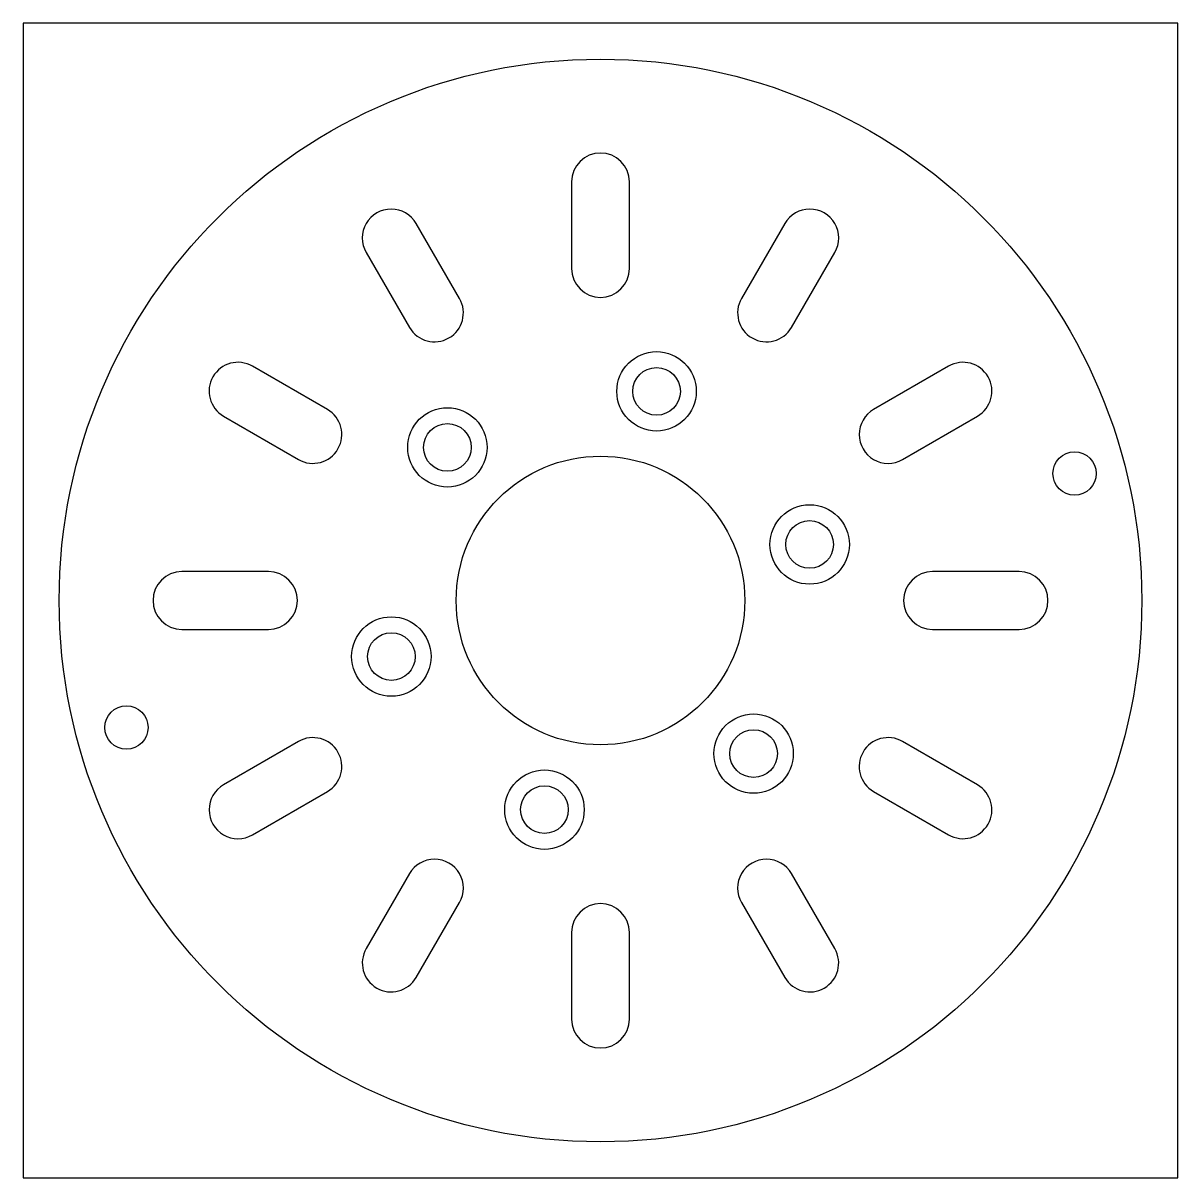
# Model space of a CAD drawing. Header units: millimetres. Extents: x -80 to 80, y -80 to 80.
import ezdxf

# ---------------------------------------------------------------- set-up
doc = ezdxf.new("R2010")
doc.units = ezdxf.units.MM
for name, color, linetype in [('A_ROUND_OUTSIDE_Z-20', 2, 'CONTINUOUS'), ('B_CENTRE_BORE_Z-20', 3, 'CONTINUOUS'), ('BLANK', 1, 'CONTINUOUS'), ('C10_RADIAL_SLOTS_Z-8', 1, 'CONTINUOUS'), ('C11_RADIAL_SLOTS_Z-8', 2, 'CONTINUOUS'), ('C12_RADIAL_SLOTS_Z-8', 3, 'CONTINUOUS'), ('C2_RADIAL_SLOTS_Z-8', 5, 'CONTINUOUS'), ('C3_RADIAL_SLOTS_Z-8', 6, 'CONTINUOUS'), ('C4_RADIAL_SLOTS_Z-8', 1, 'CONTINUOUS'), ('C5_RADIAL_SLOTS_Z-8', 2, 'CONTINUOUS'), ('C6_RADIAL_SLOTS_Z-8', 3, 'CONTINUOUS'), ('C7_RADIAL_SLOTS_Z-8', 4, 'CONTINUOUS'), ('C8_RADIAL_SLOTS_Z-8', 5, 'CONTINUOUS'), ('C9_RADIAL_SLOTS_Z-8', 6, 'CONTINUOUS'), ('C_RADIAL_SLOTS_Z-8', 4, 'CONTINUOUS'), ('D2_COUNTERBORES_M6_Z-20', 5, 'CONTINUOUS'), ('D_COUNTERBORES_M6_Z-6.4', 4, 'CONTINUOUS'), ('E_DOWELS_Z-20', 6, 'CONTINUOUS')]:
    doc.layers.add(name, color=color, linetype=linetype)

msp = doc.modelspace()

# ---------------------------------------------------------------- linework, layer by layer
at = {"layer": 'A_ROUND_OUTSIDE_Z-20'}
msp.add_circle((0, 0), 75, dxfattribs=at)
at = {"layer": 'B_CENTRE_BORE_Z-20'}
msp.add_circle((0, 0), 20, dxfattribs=at)
at = {"layer": 'BLANK'}
for p, q in [((80, 80), (-80, 80)), ((-80, 80), (-80, -80)), ((80, -80), (80, 80)), ((-80, -80), (80, -80))]:
    msp.add_line(p, q, dxfattribs=at)
at = {"layer": 'C10_RADIAL_SLOTS_Z-8'}
for p, q in [((-4, -46), (-4, -58)), ((4, -58), (4, -46))]:
    msp.add_line(p, q, dxfattribs=at)
for centre, start, end in [((0, -46), 0, 180), ((0, -58), 180, 0)]:
    msp.add_arc(centre, 4, start, end, dxfattribs=at)
at = {"layer": 'C11_RADIAL_SLOTS_Z-8'}
for p, q in [((32.4641, -48.2292), (26.4641, -37.8368)), ((19.5359, -41.8368), (25.5359, -52.2292))]:
    msp.add_line(p, q, dxfattribs=at)
for centre, start, end in [((23, -39.8368), 30, 210), ((29, -50.2292), 210, 30)]:
    msp.add_arc(centre, 4, start, end, dxfattribs=at)
at = {"layer": 'C12_RADIAL_SLOTS_Z-8'}
for p, q in [((52.2292, -25.5359), (41.8368, -19.5359)), ((37.8368, -26.4641), (48.2292, -32.4641))]:
    msp.add_line(p, q, dxfattribs=at)
for centre, start, end in [((39.8368, -23), 60, 240), ((50.2292, -29), 240, 60)]:
    msp.add_arc(centre, 4, start, end, dxfattribs=at)
at = {"layer": 'C2_RADIAL_SLOTS_Z-8'}
for p, q in [((48.2292, 32.4641), (37.8368, 26.4641)), ((41.8368, 19.5359), (52.2292, 25.5359))]:
    msp.add_line(p, q, dxfattribs=at)
for centre, start, end in [((50.2292, 29), 300, 120), ((39.8368, 23), 120, 300)]:
    msp.add_arc(centre, 4, start, end, dxfattribs=at)
at = {"layer": 'C3_RADIAL_SLOTS_Z-8'}
for p, q in [((25.5359, 52.2292), (19.5359, 41.8368)), ((26.4641, 37.8368), (32.4641, 48.2292))]:
    msp.add_line(p, q, dxfattribs=at)
for centre, start, end in [((29, 50.2292), 330, 150), ((23, 39.8368), 150, 330)]:
    msp.add_arc(centre, 4, start, end, dxfattribs=at)
at = {"layer": 'C4_RADIAL_SLOTS_Z-8'}
for p, q in [((-4, 58), (-4, 46)), ((4, 46), (4, 58))]:
    msp.add_line(p, q, dxfattribs=at)
for centre, start, end in [((0, 58), 0, 180), ((0, 46), 180, 0)]:
    msp.add_arc(centre, 4, start, end, dxfattribs=at)
at = {"layer": 'C5_RADIAL_SLOTS_Z-8'}
for p, q in [((-19.5359, 41.8368), (-25.5359, 52.2292)), ((-32.4641, 48.2292), (-26.4641, 37.8368))]:
    msp.add_line(p, q, dxfattribs=at)
for centre, start, end in [((-29, 50.2292), 30, 210), ((-23, 39.8368), 210, 30)]:
    msp.add_arc(centre, 4, start, end, dxfattribs=at)
at = {"layer": 'C6_RADIAL_SLOTS_Z-8'}
for p, q in [((-37.8368, 26.4641), (-48.2292, 32.4641)), ((-52.2292, 25.5359), (-41.8368, 19.5359))]:
    msp.add_line(p, q, dxfattribs=at)
for centre, start, end in [((-50.2292, 29), 60, 240), ((-39.8368, 23), 240, 60)]:
    msp.add_arc(centre, 4, start, end, dxfattribs=at)
at = {"layer": 'C7_RADIAL_SLOTS_Z-8'}
for p, q in [((-46, 4), (-58, 4)), ((-58, -4), (-46, -4))]:
    msp.add_line(p, q, dxfattribs=at)
for centre, start, end in [((-58, 0), 90, 270), ((-46, 0), 270, 90)]:
    msp.add_arc(centre, 4, start, end, dxfattribs=at)
at = {"layer": 'C8_RADIAL_SLOTS_Z-8'}
for p, q in [((-41.8368, -19.5359), (-52.2292, -25.5359)), ((-48.2292, -32.4641), (-37.8368, -26.4641))]:
    msp.add_line(p, q, dxfattribs=at)
for centre, start, end in [((-39.8368, -23), 300, 120), ((-50.2292, -29), 120, 300)]:
    msp.add_arc(centre, 4, start, end, dxfattribs=at)
at = {"layer": 'C9_RADIAL_SLOTS_Z-8'}
for p, q in [((-26.4641, -37.8368), (-32.4641, -48.2292)), ((-25.5359, -52.2292), (-19.5359, -41.8368))]:
    msp.add_line(p, q, dxfattribs=at)
for centre, start, end in [((-23, -39.8368), 330, 150), ((-29, -50.2292), 150, 330)]:
    msp.add_arc(centre, 4, start, end, dxfattribs=at)
at = {"layer": 'C_RADIAL_SLOTS_Z-8'}
for p, q in [((58, 4), (46, 4)), ((46, -4), (58, -4))]:
    msp.add_line(p, q, dxfattribs=at)
for centre, start, end in [((46, 0), 90, 270), ((58, 0), 270, 90)]:
    msp.add_arc(centre, 4, start, end, dxfattribs=at)
at = {"layer": 'D2_COUNTERBORES_M6_Z-20'}
for centre in [(7.765, 28.978), (-21.213, 21.213), (28.978, 7.765), (-28.978, -7.765), (21.213, -21.213), (-7.765, -28.978)]:
    msp.add_circle(centre, 3.3, dxfattribs=at)
at = {"layer": 'D_COUNTERBORES_M6_Z-6.4'}
for centre in [(7.765, 28.978), (-21.213, 21.213), (28.978, 7.765), (-28.978, -7.765), (21.213, -21.213), (-7.765, -28.978)]:
    msp.add_circle(centre, 5.5, dxfattribs=at)
at = {"layer": 'E_DOWELS_Z-20'}
for centre in [(65.683, 17.6), (-65.683, -17.6)]:
    msp.add_circle(centre, 3, dxfattribs=at)

doc.saveas('drawing.dxf')
